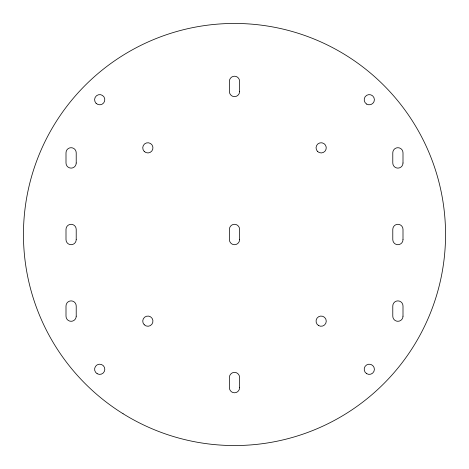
<?xml version="1.0" encoding="UTF-8"?>
<svg xmlns="http://www.w3.org/2000/svg" width="469" height="469" viewBox="0 0 469 469"><rect width="100%" height="100%" fill="white"/><g stroke="black" fill="none" stroke-linecap="round" stroke-linejoin="round"><path stroke-width="0.7" d="M403 163.013L403 152.806A5.106 5.106 0 0 0 397.894 147.7A5.106 5.106 0 0 0 392.788 152.806L392.788 163.013A5.106 5.106 0 0 0 397.894 168.119A5.106 5.106 0 0 0 403 163.013M403 239.606L403 229.394A5.106 5.106 0 0 0 397.894 224.288A5.106 5.106 0 0 0 392.788 229.394L392.788 239.606A5.106 5.106 0 0 0 397.894 244.712A5.106 5.106 0 0 0 403 239.606M403 316.194L403 305.987A5.106 5.106 0 0 0 397.894 300.881A5.106 5.106 0 0 0 392.788 305.987L392.788 316.194A5.106 5.106 0 0 0 397.894 321.3A5.106 5.106 0 0 0 403 316.194M239.606 91.531L239.606 81.319A5.106 5.106 0 0 0 234.5 76.213A5.106 5.106 0 0 0 229.394 81.319L229.394 91.531A5.106 5.106 0 0 0 234.5 96.637A5.106 5.106 0 0 0 239.606 91.531M239.606 239.606L239.606 229.394A5.106 5.106 0 0 0 234.5 224.288A5.106 5.106 0 0 0 229.394 229.394L229.394 239.606A5.106 5.106 0 0 0 234.5 244.712A5.106 5.106 0 0 0 239.606 239.606M239.606 387.681L239.606 377.469A5.106 5.106 0 0 0 234.5 372.363A5.106 5.106 0 0 0 229.394 377.469L229.394 387.681A5.106 5.106 0 0 0 234.5 392.788A5.106 5.106 0 0 0 239.606 387.681M76.213 163.013L76.213 152.806A5.106 5.106 0 0 0 71.106 147.7A5.106 5.106 0 0 0 66 152.806L66 163.013A5.106 5.106 0 0 0 71.106 168.119A5.106 5.106 0 0 0 76.213 163.013M76.213 239.606L76.213 229.394A5.106 5.106 0 0 0 71.106 224.288A5.106 5.106 0 0 0 66 229.394L66 239.606A5.106 5.106 0 0 0 71.106 244.712A5.106 5.106 0 0 0 76.213 239.606M76.213 316.194L76.213 305.987A5.106 5.106 0 0 0 71.106 300.881A5.106 5.106 0 0 0 66 305.987L66 316.194A5.106 5.106 0 0 0 71.106 321.3A5.106 5.106 0 0 0 76.213 316.194M123.054 413.722A211.05 211.05 0 0 0 445.439 241.406A211.05 211.05 0 0 0 135.013 48.371A211.05 211.05 0 0 0 123.054 413.722M366.74 373.717A5.106 5.106 0 0 0 374.397 369.291A5.106 5.106 0 0 0 366.74 364.87A5.106 5.106 0 0 0 366.74 373.717M318.598 325.574A5.106 5.106 0 0 0 326.26 321.154A5.106 5.106 0 0 0 318.598 316.733A5.106 5.106 0 0 0 318.598 325.574M144.235 151.458A5.106 5.106 0 0 0 152.777 149.171A5.106 5.106 0 0 0 146.527 142.916A5.106 5.106 0 0 0 144.235 151.458M96.098 103.315A5.106 5.106 0 0 0 104.64 101.028A5.106 5.106 0 0 0 98.384 94.773A5.106 5.106 0 0 0 96.098 103.315M144.235 324.765A5.106 5.106 0 0 0 152.777 322.473A5.106 5.106 0 0 0 146.527 316.223A5.106 5.106 0 0 0 144.235 324.765M97.153 373.717A5.106 5.106 0 0 0 104.816 369.291A5.106 5.106 0 0 0 97.153 364.87A5.106 5.106 0 0 0 97.153 373.717M317.542 151.458A5.106 5.106 0 0 0 326.084 149.171A5.106 5.106 0 0 0 319.829 142.916A5.106 5.106 0 0 0 317.542 151.458M366.74 104.13A5.106 5.106 0 0 0 374.397 99.709A5.106 5.106 0 0 0 366.74 95.283A5.106 5.106 0 0 0 366.74 104.13"/></g></svg>
